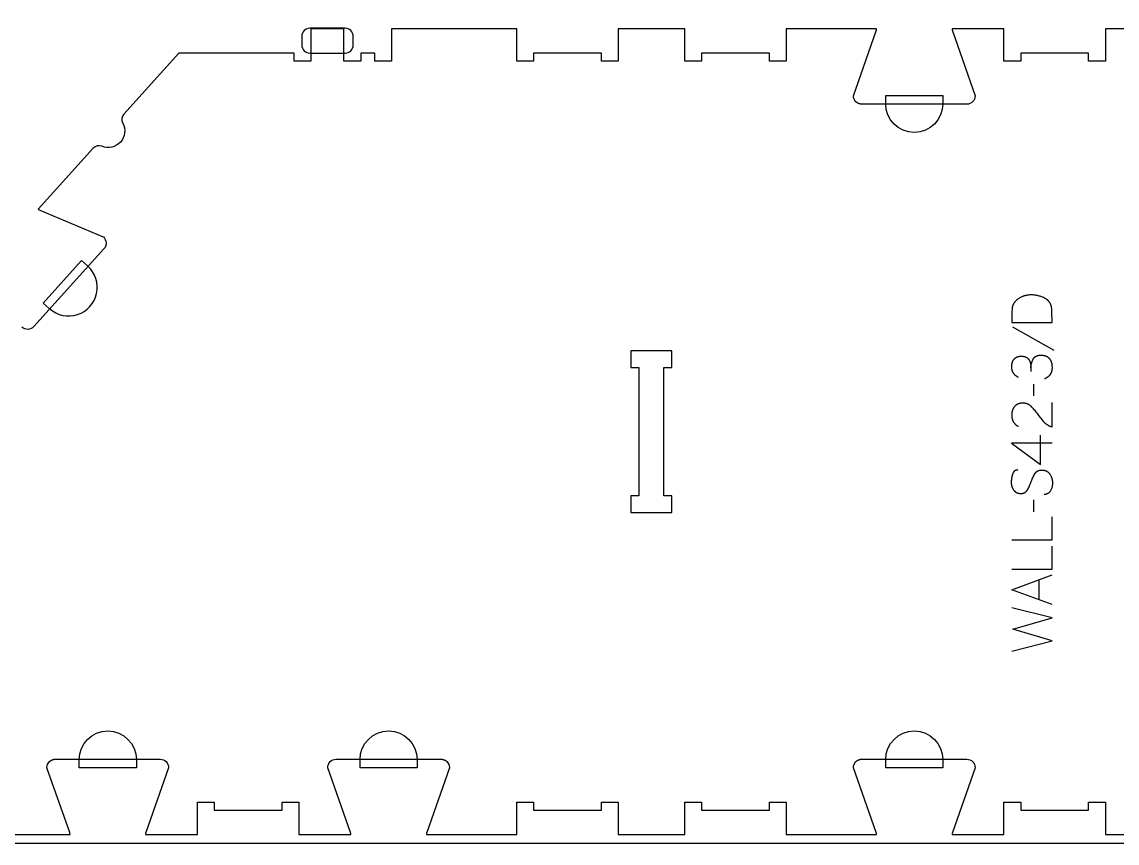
# Model space of a CAD drawing. Extents: x -13885 to -10701, y -19593 to -11999.
# Drawn here: x -13108 to -12293, y -13923 to -13312 of the extents above; entities that cross this region are included whole.
import ezdxf

# ---------------------------------------------------------------- set-up
doc = ezdxf.new("R2010")
doc.units = 0
for name, color, linetype in [('0_SHEET_SPRUCEPLY_2440X122', 1, 'CONTINUOUS'), ('1_ANYTOOL_1MMDEEP_LABELS_S', 2, 'CONTINUOUS'), ('3_ANYTOOL_CUTTHROUGH_INSID', 4, 'CONTINUOUS'), ('4_ANYTOOL_CUTTHROUGH_OUTSI', 5, 'CONTINUOUS'), ('5_ANYTOOL_HALF_MILL_9MM_IN', 3, 'CONTINUOUS')]:
    doc.layers.add(name, color=color, linetype=linetype)

msp = doc.modelspace()

# ---------------------------------------------------------------- linework, layer by layer
at = {"layer": '0_SHEET_SPRUCEPLY_2440X122'}
msp.add_lwpolyline([(-13513.11, -12703.28), (-13513.11, -13923.28), (-11073.11, -13923.28), (-11073.11, -12703.28)], close=True, dxfattribs=at)
at = {"layer": '1_ANYTOOL_1MMDEEP_LABELS_S'}
msp.add_lwpolyline([(-12371.52, -13535.7), (-12341.52, -13535.7), (-12341.6, -13527.17), (-12341.61, -13526.76), (-12341.63, -13526.36), (-12341.66, -13525.96), (-12341.7, -13525.58), (-12341.75, -13525.2), (-12341.8, -13524.82), (-12341.87, -13524.46), (-12341.95, -13524.1), (-12342.03, -13523.76), (-12342.13, -13523.42), (-12342.23, -13523.08), (-12342.35, -13522.76), (-12342.47, -13522.44), (-12342.54, -13522.29), (-12342.6, -13522.13), (-12342.67, -13521.98), (-12342.75, -13521.83), (-12342.82, -13521.68), (-12342.9, -13521.54), (-12342.98, -13521.39), (-12343.06, -13521.25), (-12343.14, -13521.11), (-12343.23, -13520.98), (-12343.32, -13520.84), (-12343.41, -13520.71), (-12343.5, -13520.57), (-12343.6, -13520.44), (-12343.7, -13520.32), (-12343.8, -13520.19), (-12343.9, -13520.07), (-12344.01, -13519.94), (-12344.12, -13519.82), (-12344.23, -13519.71), (-12344.34, -13519.59), (-12344.45, -13519.48), (-12344.57, -13519.36), (-12344.69, -13519.25), (-12344.81, -13519.14), (-12344.94, -13519.04), (-12345.06, -13518.93), (-12345.19, -13518.83), (-12345.33, -13518.73), (-12345.46, -13518.63), (-12345.6, -13518.54), (-12345.73, -13518.44), (-12346.02, -13518.26), (-12346.31, -13518.08), (-12346.62, -13517.92), (-12347.23, -13517.6), (-12347.86, -13517.3), (-12348.49, -13517.03), (-12349.13, -13516.77), (-12349.77, -13516.54), (-12350.41, -13516.32), (-12351.07, -13516.13), (-12351.73, -13515.96), (-12352.39, -13515.8), (-12353.06, -13515.67), (-12353.74, -13515.56), (-12354.42, -13515.47), (-12355.11, -13515.39), (-12355.8, -13515.34), (-12356.5, -13515.31), (-12357.2, -13515.3), (-12357.8, -13515.31), (-12358.39, -13515.34), (-12358.97, -13515.39), (-12359.55, -13515.46), (-12360.13, -13515.55), (-12360.41, -13515.6), (-12360.69, -13515.65), (-12360.97, -13515.71), (-12361.25, -13515.78), (-12361.53, -13515.85), (-12361.81, -13515.92), (-12362.08, -13516), (-12362.36, -13516.09), (-12362.63, -13516.18), (-12362.9, -13516.27), (-12363.17, -13516.37), (-12363.44, -13516.48), (-12363.7, -13516.59), (-12363.97, -13516.7), (-12364.49, -13516.94), (-12365.01, -13517.21), (-12365.52, -13517.49), (-12366.03, -13517.79), (-12366.34, -13517.98), (-12366.63, -13518.18), (-12366.92, -13518.38), (-12367.2, -13518.59), (-12367.47, -13518.79), (-12367.73, -13519.01), (-12367.98, -13519.22), (-12368.22, -13519.44), (-12368.45, -13519.66), (-12368.67, -13519.89), (-12368.89, -13520.11), (-12369.09, -13520.35), (-12369.29, -13520.58), (-12369.47, -13520.82), (-12369.65, -13521.06), (-12369.82, -13521.31), (-12369.98, -13521.56), (-12370.12, -13521.81), (-12370.26, -13522.06), (-12370.39, -13522.32), (-12370.52, -13522.59), (-12370.63, -13522.85), (-12370.73, -13523.12), (-12370.82, -13523.39), (-12370.91, -13523.67), (-12370.98, -13523.95), (-12371.05, -13524.23), (-12371.1, -13524.52), (-12371.15, -13524.81), (-12371.19, -13525.1), (-12371.22, -13525.4), (-12371.24, -13525.7), (-12371.34, -13528.13), (-12371.42, -13530.61), (-12371.48, -13533.13)], close=True, dxfattribs=at)
for points in [[(-12371.04, -13539.13), (-12340.27, -13556.32)], [(-12366.59, -13576.67), (-12366.89, -13576.52), (-12367.18, -13576.35), (-12367.47, -13576.18), (-12367.74, -13576), (-12368.01, -13575.82), (-12368.26, -13575.63), (-12368.51, -13575.43), (-12368.63, -13575.33), (-12368.74, -13575.23), (-12368.86, -13575.13), (-12368.97, -13575.02), (-12369.08, -13574.91), (-12369.19, -13574.81), (-12369.29, -13574.7), (-12369.39, -13574.59), (-12369.49, -13574.47), (-12369.59, -13574.36), (-12369.69, -13574.24), (-12369.78, -13574.12), (-12369.87, -13574), (-12369.96, -13573.88), (-12370.04, -13573.76), (-12370.12, -13573.64), (-12370.21, -13573.51), (-12370.28, -13573.38), (-12370.36, -13573.26), (-12370.43, -13573.13), (-12370.5, -13572.99), (-12370.57, -13572.86), (-12370.64, -13572.73), (-12370.7, -13572.59), (-12370.76, -13572.45), (-12370.82, -13572.31), (-12370.88, -13572.17), (-12370.93, -13572.03), (-12370.98, -13571.88), (-12371.03, -13571.74), (-12371.08, -13571.59), (-12371.13, -13571.44), (-12371.21, -13571.14), (-12371.28, -13570.83), (-12371.34, -13570.51), (-12371.4, -13570.19), (-12371.44, -13569.86), (-12371.47, -13569.53), (-12371.5, -13569.19), (-12371.51, -13568.84), (-12371.52, -13568.49), (-12371.51, -13568.28), (-12371.51, -13568.07), (-12371.5, -13567.86), (-12371.49, -13567.66), (-12371.47, -13567.46), (-12371.45, -13567.26), (-12371.43, -13567.07), (-12371.4, -13566.87), (-12371.37, -13566.68), (-12371.33, -13566.5), (-12371.29, -13566.31), (-12371.25, -13566.13), (-12371.2, -13565.95), (-12371.15, -13565.77), (-12371.1, -13565.59), (-12371.04, -13565.42), (-12370.98, -13565.25), (-12370.92, -13565.08), (-12370.85, -13564.91), (-12370.78, -13564.75), (-12370.7, -13564.59), (-12370.62, -13564.43), (-12370.54, -13564.27), (-12370.45, -13564.12), (-12370.36, -13563.97), (-12370.27, -13563.82), (-12370.17, -13563.67), (-12370.07, -13563.53), (-12369.97, -13563.39), (-12369.86, -13563.25), (-12369.75, -13563.11), (-12369.63, -13562.98), (-12369.51, -13562.85), (-12369.39, -13562.72), (-12369.26, -13562.6), (-12369.13, -13562.48), (-12369, -13562.37), (-12368.87, -13562.26), (-12368.73, -13562.16), (-12368.59, -13562.06), (-12368.44, -13561.96), (-12368.3, -13561.87), (-12368.15, -13561.78), (-12367.99, -13561.69), (-12367.84, -13561.61), (-12367.68, -13561.54), (-12367.51, -13561.47), (-12367.35, -13561.4), (-12367.18, -13561.34), (-12367.01, -13561.28), (-12366.83, -13561.22), (-12366.65, -13561.17), (-12366.47, -13561.13), (-12366.29, -13561.09), (-12366.1, -13561.05), (-12365.91, -13561.02), (-12365.72, -13560.99), (-12365.52, -13560.96), (-12365.32, -13560.94), (-12365.12, -13560.93), (-12364.91, -13560.91), (-12364.7, -13560.91), (-12364.49, -13560.9), (-12363.93, -13560.91), (-12363.6, -13560.92), (-12363.27, -13560.94), (-12362.96, -13560.97), (-12362.66, -13561.02), (-12362.51, -13561.04), (-12362.37, -13561.07), (-12362.23, -13561.09), (-12362.09, -13561.12), (-12361.95, -13561.16), (-12361.82, -13561.19), (-12361.69, -13561.23), (-12361.56, -13561.27), (-12361.43, -13561.31), (-12361.31, -13561.35), (-12361.19, -13561.4), (-12361.07, -13561.45), (-12360.95, -13561.5), (-12360.84, -13561.55), (-12360.73, -13561.61), (-12360.62, -13561.67), (-12360.52, -13561.73), (-12360.41, -13561.79), (-12360.31, -13561.85), (-12360.22, -13561.92), (-12360.12, -13561.99), (-12360.03, -13562.06), (-12359.85, -13562.21), (-12359.68, -13562.36), (-12359.51, -13562.51), (-12359.35, -13562.67), (-12359.28, -13562.75), (-12359.2, -13562.84), (-12359.13, -13562.92), (-12359.06, -13563.01), (-12358.99, -13563.09), (-12358.92, -13563.18), (-12358.85, -13563.27), (-12358.79, -13563.36), (-12358.72, -13563.45), (-12358.66, -13563.54), (-12358.6, -13563.63), (-12358.54, -13563.72), (-12358.49, -13563.82), (-12358.43, -13563.91), (-12358.38, -13564.01), (-12358.33, -13564.11), (-12358.28, -13564.21), (-12358.23, -13564.31), (-12358.18, -13564.41), (-12358.14, -13564.51), (-12358.09, -13564.61), (-12358.05, -13564.72), (-12357.97, -13564.93), (-12357.9, -13565.15), (-12357.83, -13565.36), (-12357.77, -13565.58), (-12357.71, -13565.81), (-12357.65, -13566.03), (-12357.6, -13566.26), (-12357.55, -13566.48), (-12357.51, -13566.71), (-12357.47, -13566.95), (-12357.44, -13567.18), (-12357.41, -13567.42), (-12357.39, -13567.66), (-12357.37, -13567.9), (-12357.35, -13568.14), (-12357.34, -13568.39), (-12357.33, -13568.64), (-12357.29, -13572.35)], [(-12357.29, -13569.56), (-12357.26, -13569.12), (-12357.22, -13568.69), (-12357.17, -13568.26), (-12357.11, -13567.84), (-12357.04, -13567.42), (-12356.96, -13567), (-12356.87, -13566.59), (-12356.77, -13566.18), (-12356.65, -13565.78), (-12356.53, -13565.38), (-12356.39, -13564.99), (-12356.25, -13564.6), (-12356.09, -13564.22), (-12355.92, -13563.84), (-12355.74, -13563.46), (-12355.55, -13563.09), (-12355.45, -13562.91), (-12355.35, -13562.73), (-12355.29, -13562.64), (-12355.24, -13562.56), (-12355.18, -13562.48), (-12355.12, -13562.39), (-12355.06, -13562.31), (-12355, -13562.24), (-12354.94, -13562.16), (-12354.88, -13562.08), (-12354.81, -13562.01), (-12354.75, -13561.94), (-12354.68, -13561.86), (-12354.62, -13561.79), (-12354.55, -13561.73), (-12354.48, -13561.66), (-12354.41, -13561.59), (-12354.33, -13561.53), (-12354.26, -13561.47), (-12354.18, -13561.4), (-12354.11, -13561.34), (-12354.03, -13561.29), (-12353.95, -13561.23), (-12353.87, -13561.17), (-12353.79, -13561.12), (-12353.71, -13561.07), (-12353.63, -13561.02), (-12353.54, -13560.97), (-12353.46, -13560.92), (-12353.37, -13560.87), (-12353.28, -13560.82), (-12353.19, -13560.78), (-12353.1, -13560.74), (-12353.01, -13560.7), (-12352.92, -13560.66), (-12352.82, -13560.62), (-12352.63, -13560.55), (-12352.44, -13560.48), (-12352.24, -13560.42), (-12352.03, -13560.36), (-12351.82, -13560.32), (-12351.6, -13560.27), (-12351.38, -13560.23), (-12351.16, -13560.2), (-12350.93, -13560.18), (-12350.69, -13560.16), (-12350.45, -13560.14), (-12350.21, -13560.13), (-12349.96, -13560.13), (-12349.68, -13560.13), (-12349.41, -13560.14), (-12349.14, -13560.15), (-12348.87, -13560.17), (-12348.61, -13560.19), (-12348.36, -13560.22), (-12348.11, -13560.25), (-12347.87, -13560.29), (-12347.63, -13560.33), (-12347.39, -13560.37), (-12347.16, -13560.42), (-12346.94, -13560.48), (-12346.72, -13560.54), (-12346.5, -13560.61), (-12346.3, -13560.68), (-12346.09, -13560.75), (-12345.89, -13560.83), (-12345.7, -13560.92), (-12345.51, -13561.01), (-12345.32, -13561.1), (-12345.14, -13561.2), (-12344.97, -13561.31), (-12344.8, -13561.42), (-12344.63, -13561.53), (-12344.47, -13561.65), (-12344.32, -13561.77), (-12344.16, -13561.9), (-12344.09, -13561.97), (-12344.02, -13562.03), (-12343.95, -13562.1), (-12343.88, -13562.17), (-12343.81, -13562.24), (-12343.74, -13562.32), (-12343.68, -13562.39), (-12343.61, -13562.46), (-12343.49, -13562.62), (-12343.37, -13562.77), (-12343.25, -13562.93), (-12343.13, -13563.1), (-12343.03, -13563.27), (-12342.92, -13563.44), (-12342.82, -13563.61), (-12342.72, -13563.79), (-12342.62, -13563.97), (-12342.53, -13564.16), (-12342.45, -13564.35), (-12342.36, -13564.54), (-12342.29, -13564.73), (-12342.21, -13564.93), (-12342.14, -13565.14), (-12342.07, -13565.34), (-12342.01, -13565.55), (-12341.95, -13565.77), (-12341.89, -13565.98), (-12341.84, -13566.2), (-12341.79, -13566.43), (-12341.75, -13566.65), (-12341.71, -13566.89), (-12341.67, -13567.12), (-12341.64, -13567.36), (-12341.58, -13567.84), (-12341.55, -13568.34), (-12341.52, -13568.86), (-12341.52, -13569.39), (-12341.52, -13569.77), (-12341.54, -13570.14), (-12341.57, -13570.51), (-12341.6, -13570.87), (-12341.65, -13571.22), (-12341.68, -13571.39), (-12341.72, -13571.56), (-12341.75, -13571.73), (-12341.79, -13571.9), (-12341.83, -13572.06), (-12341.87, -13572.23), (-12341.92, -13572.39), (-12341.97, -13572.55), (-12342.02, -13572.7), (-12342.07, -13572.86), (-12342.13, -13573.01), (-12342.19, -13573.16), (-12342.25, -13573.31), (-12342.32, -13573.46), (-12342.39, -13573.61), (-12342.46, -13573.75), (-12342.53, -13573.89), (-12342.61, -13574.03), (-12342.69, -13574.17), (-12342.77, -13574.31), (-12342.85, -13574.44), (-12342.94, -13574.57), (-12343.03, -13574.7), (-12343.12, -13574.83), (-12343.22, -13574.96), (-12343.32, -13575.08), (-12343.42, -13575.21), (-12343.53, -13575.33), (-12343.63, -13575.45), (-12343.74, -13575.56), (-12343.85, -13575.68), (-12343.97, -13575.79), (-12344.09, -13575.9), (-12344.21, -13576.01), (-12344.33, -13576.12), (-12344.46, -13576.22), (-12344.59, -13576.33), (-12344.72, -13576.43), (-12344.86, -13576.53), (-12344.99, -13576.62), (-12345.14, -13576.72), (-12345.28, -13576.81), (-12345.42, -13576.91), (-12345.57, -13577), (-12345.88, -13577.17), (-12346.2, -13577.34), (-12346.53, -13577.49), (-12346.86, -13577.64), (-12347.22, -13577.79)], [(-12355.4, -13581.65), (-12355.32, -13590.43)], [(-12341.56, -13595.36), (-12341.6, -13613.66), (-12342.06, -13613.51), (-12342.28, -13613.43), (-12342.5, -13613.35), (-12342.72, -13613.27), (-12342.94, -13613.18), (-12343.16, -13613.08), (-12343.37, -13612.99), (-12343.58, -13612.89), (-12343.79, -13612.79), (-12343.99, -13612.68), (-12344.19, -13612.57), (-12344.39, -13612.45), (-12344.59, -13612.34), (-12344.79, -13612.21), (-12344.98, -13612.09), (-12345.17, -13611.96), (-12345.36, -13611.83), (-12345.55, -13611.69), (-12345.73, -13611.56), (-12345.91, -13611.41), (-12346.09, -13611.27), (-12346.27, -13611.12), (-12346.44, -13610.96), (-12346.61, -13610.81), (-12346.78, -13610.65), (-12346.95, -13610.48), (-12347.12, -13610.31), (-12347.28, -13610.14), (-12347.44, -13609.97), (-12347.75, -13609.61), (-12348.97, -13608.13), (-12350.16, -13606.64), (-12351.32, -13605.13), (-12352.44, -13603.61), (-12353.01, -13602.85), (-12353.57, -13602.12), (-12354.15, -13601.41), (-12354.74, -13600.72), (-12355.33, -13600.06), (-12355.93, -13599.41), (-12356.54, -13598.79), (-12357.16, -13598.19), (-12357.31, -13598.04), (-12357.47, -13597.9), (-12357.63, -13597.77), (-12357.8, -13597.64), (-12357.96, -13597.51), (-12358.13, -13597.39), (-12358.3, -13597.27), (-12358.47, -13597.16), (-12358.65, -13597.05), (-12358.83, -13596.95), (-12359, -13596.85), (-12359.19, -13596.75), (-12359.37, -13596.66), (-12359.55, -13596.58), (-12359.74, -13596.5), (-12359.93, -13596.42), (-12360.13, -13596.35), (-12360.32, -13596.28), (-12360.52, -13596.22), (-12360.72, -13596.16), (-12360.92, -13596.11), (-12361.12, -13596.06), (-12361.33, -13596.02), (-12361.54, -13595.98), (-12361.75, -13595.94), (-12361.96, -13595.91), (-12362.18, -13595.89), (-12362.39, -13595.87), (-12362.61, -13595.85), (-12362.84, -13595.84), (-12363.06, -13595.83), (-12363.29, -13595.83), (-12363.54, -13595.83), (-12363.78, -13595.84), (-12364.03, -13595.85), (-12364.26, -13595.87), (-12364.5, -13595.89), (-12364.73, -13595.92), (-12364.96, -13595.95), (-12365.18, -13595.99), (-12365.4, -13596.03), (-12365.62, -13596.08), (-12365.83, -13596.13), (-12366.04, -13596.19), (-12366.24, -13596.25), (-12366.44, -13596.31), (-12366.64, -13596.39), (-12366.83, -13596.46), (-12367.02, -13596.54), (-12367.21, -13596.63), (-12367.39, -13596.72), (-12367.57, -13596.82), (-12367.74, -13596.92), (-12367.91, -13597.03), (-12368.08, -13597.14), (-12368.25, -13597.25), (-12368.4, -13597.37), (-12368.56, -13597.5), (-12368.71, -13597.63), (-12368.86, -13597.77), (-12369, -13597.91), (-12369.15, -13598.05), (-12369.28, -13598.2), (-12369.42, -13598.36), (-12369.54, -13598.52), (-12369.67, -13598.68), (-12369.79, -13598.85), (-12369.91, -13599.01), (-12370.02, -13599.18), (-12370.13, -13599.35), (-12370.23, -13599.53), (-12370.33, -13599.71), (-12370.43, -13599.89), (-12370.52, -13600.07), (-12370.61, -13600.25), (-12370.7, -13600.44), (-12370.78, -13600.63), (-12370.85, -13600.83), (-12370.92, -13601.02), (-12370.99, -13601.22), (-12371.05, -13601.42), (-12371.11, -13601.62), (-12371.17, -13601.83), (-12371.22, -13602.04), (-12371.27, -13602.25), (-12371.31, -13602.46), (-12371.35, -13602.68), (-12371.38, -13602.9), (-12371.42, -13603.12), (-12371.44, -13603.35), (-12371.46, -13603.57), (-12371.48, -13603.8), (-12371.5, -13604.03), (-12371.51, -13604.27), (-12371.52, -13604.75), (-12371.51, -13605.11), (-12371.5, -13605.47), (-12371.47, -13605.82), (-12371.44, -13606.17), (-12371.39, -13606.51), (-12371.34, -13606.85), (-12371.27, -13607.17), (-12371.2, -13607.49), (-12371.11, -13607.81), (-12371.07, -13607.96), (-12371.02, -13608.12), (-12370.97, -13608.27), (-12370.91, -13608.42), (-12370.86, -13608.56), (-12370.8, -13608.71), (-12370.74, -13608.86), (-12370.67, -13609), (-12370.61, -13609.14), (-12370.54, -13609.28), (-12370.47, -13609.42), (-12370.4, -13609.56), (-12370.32, -13609.69), (-12370.24, -13609.82), (-12370.16, -13609.96), (-12370.08, -13610.09), (-12369.99, -13610.21), (-12369.9, -13610.34), (-12369.81, -13610.47), (-12369.72, -13610.59), (-12369.62, -13610.71), (-12369.52, -13610.83), (-12369.42, -13610.95), (-12369.32, -13611.07), (-12369.21, -13611.18), (-12369.11, -13611.3), (-12368.99, -13611.41), (-12368.88, -13611.52), (-12368.77, -13611.63), (-12368.65, -13611.74), (-12368.53, -13611.84), (-12368.4, -13611.95), (-12368.15, -13612.15), (-12367.88, -13612.35), (-12367.61, -13612.54), (-12367.33, -13612.72), (-12367.03, -13612.9), (-12366.73, -13613.07), (-12366.42, -13613.23)], [(-12350.17, -13641.56), (-12350.17, -13619.79)], [(-12341.52, -13625.57), (-12371.56, -13625.53), (-12350.17, -13641.56)], [(-12366.93, -13645.59), (-12367.12, -13645.59), (-12367.21, -13645.6), (-12367.3, -13645.6), (-12367.39, -13645.61), (-12367.48, -13645.62), (-12367.57, -13645.63), (-12367.66, -13645.64), (-12367.74, -13645.65), (-12367.83, -13645.67), (-12367.91, -13645.68), (-12368, -13645.7), (-12368.08, -13645.72), (-12368.16, -13645.74), (-12368.24, -13645.77), (-12368.32, -13645.79), (-12368.4, -13645.82), (-12368.48, -13645.85), (-12368.55, -13645.88), (-12368.63, -13645.91), (-12368.7, -13645.94), (-12368.77, -13645.98), (-12368.85, -13646.01), (-12368.92, -13646.05), (-12368.99, -13646.09), (-12369.06, -13646.13), (-12369.12, -13646.17), (-12369.19, -13646.22), (-12369.26, -13646.26), (-12369.32, -13646.31), (-12369.38, -13646.36), (-12369.45, -13646.41), (-12369.51, -13646.46), (-12369.57, -13646.51), (-12369.63, -13646.57), (-12369.69, -13646.63), (-12369.75, -13646.68), (-12369.8, -13646.74), (-12369.86, -13646.81), (-12369.91, -13646.87), (-12369.97, -13646.93), (-12370.02, -13647), (-12370.07, -13647.07), (-12370.12, -13647.14), (-12370.17, -13647.21), (-12370.22, -13647.28), (-12370.27, -13647.36), (-12370.31, -13647.43), (-12370.36, -13647.51), (-12370.4, -13647.59), (-12370.45, -13647.67), (-12370.49, -13647.75), (-12370.57, -13647.92), (-12370.65, -13648.1), (-12370.72, -13648.28), (-12370.79, -13648.47), (-12370.85, -13648.66), (-12370.92, -13648.87), (-12371.14, -13649.68), (-12371.33, -13650.48), (-12371.49, -13651.26), (-12371.62, -13652.03), (-12371.68, -13652.41), (-12371.73, -13652.79), (-12371.77, -13653.16), (-12371.8, -13653.53), (-12371.83, -13653.9), (-12371.84, -13654.26), (-12371.85, -13654.62), (-12371.86, -13654.97), (-12371.86, -13655.17), (-12371.85, -13655.36), (-12371.84, -13655.55), (-12371.83, -13655.75), (-12371.81, -13655.94), (-12371.79, -13656.12), (-12371.77, -13656.31), (-12371.74, -13656.5), (-12371.71, -13656.68), (-12371.68, -13656.87), (-12371.64, -13657.05), (-12371.6, -13657.23), (-12371.56, -13657.41), (-12371.51, -13657.59), (-12371.46, -13657.77), (-12371.4, -13657.94), (-12371.34, -13658.12), (-12371.28, -13658.29), (-12371.22, -13658.46), (-12371.15, -13658.63), (-12371.07, -13658.8), (-12371, -13658.97), (-12370.92, -13659.14), (-12370.83, -13659.31), (-12370.75, -13659.47), (-12370.66, -13659.63), (-12370.56, -13659.8), (-12370.46, -13659.96), (-12370.36, -13660.12), (-12370.26, -13660.27), (-12370.15, -13660.43), (-12370.04, -13660.59), (-12369.92, -13660.74), (-12369.8, -13660.89), (-12369.68, -13661.03), (-12369.56, -13661.17), (-12369.43, -13661.3), (-12369.3, -13661.43), (-12369.17, -13661.56), (-12369.03, -13661.68), (-12368.89, -13661.79), (-12368.75, -13661.9), (-12368.6, -13662), (-12368.45, -13662.1), (-12368.3, -13662.2), (-12368.14, -13662.29), (-12367.99, -13662.37), (-12367.82, -13662.45), (-12367.66, -13662.53), (-12367.49, -13662.6), (-12367.32, -13662.66), (-12367.15, -13662.72), (-12366.97, -13662.78), (-12366.79, -13662.83), (-12366.61, -13662.88), (-12366.43, -13662.92), (-12366.24, -13662.95), (-12366.04, -13662.99), (-12365.85, -13663.01), (-12365.65, -13663.03), (-12365.45, -13663.05), (-12365.25, -13663.06), (-12365.04, -13663.07), (-12364.83, -13663.07), (-12364.61, -13663.07), (-12364.4, -13663.06), (-12364.2, -13663.05), (-12363.99, -13663.03), (-12363.79, -13663), (-12363.59, -13662.97), (-12363.4, -13662.94), (-12363.21, -13662.9), (-12363.03, -13662.85), (-12362.84, -13662.8), (-12362.67, -13662.74), (-12362.49, -13662.68), (-12362.41, -13662.64), (-12362.32, -13662.61), (-12362.24, -13662.57), (-12362.15, -13662.53), (-12362.07, -13662.49), (-12361.99, -13662.45), (-12361.91, -13662.41), (-12361.83, -13662.37), (-12361.75, -13662.32), (-12361.67, -13662.28), (-12361.6, -13662.23), (-12361.52, -13662.18), (-12361.45, -13662.13), (-12361.37, -13662.08), (-12361.3, -13662.02), (-12361.23, -13661.97), (-12361.16, -13661.91), (-12361.09, -13661.86), (-12361.02, -13661.8), (-12360.95, -13661.74), (-12360.88, -13661.68), (-12360.81, -13661.61), (-12360.75, -13661.55), (-12360.68, -13661.48), (-12360.56, -13661.35), (-12360.43, -13661.21), (-12360.31, -13661.06), (-12360.2, -13660.91), (-12360.09, -13660.75), (-12359.98, -13660.59), (-12359.87, -13660.42), (-12359.77, -13660.25), (-12359.38, -13659.53), (-12359, -13658.8), (-12358.63, -13658.05), (-12358.28, -13657.29), (-12357.93, -13656.51), (-12357.6, -13655.71), (-12357.28, -13654.9), (-12356.97, -13654.07), (-12356.65, -13653.25), (-12356.32, -13652.44), (-12355.98, -13651.66), (-12355.62, -13650.89), (-12355.25, -13650.15), (-12354.86, -13649.42), (-12354.45, -13648.72), (-12354.03, -13648.03), (-12353.92, -13647.87), (-12353.81, -13647.71), (-12353.69, -13647.55), (-12353.63, -13647.48), (-12353.57, -13647.4), (-12353.51, -13647.33), (-12353.45, -13647.26), (-12353.38, -13647.19), (-12353.32, -13647.12), (-12353.25, -13647.06), (-12353.18, -13646.99), (-12353.12, -13646.93), (-12353.05, -13646.87), (-12352.98, -13646.81), (-12352.91, -13646.75), (-12352.83, -13646.69), (-12352.76, -13646.64), (-12352.69, -13646.58), (-12352.61, -13646.53), (-12352.54, -13646.48), (-12352.46, -13646.43), (-12352.38, -13646.38), (-12352.3, -13646.33), (-12352.22, -13646.29), (-12352.14, -13646.24), (-12352.06, -13646.2), (-12351.98, -13646.16), (-12351.9, -13646.12), (-12351.81, -13646.08), (-12351.73, -13646.04), (-12351.64, -13646.01), (-12351.55, -13645.97), (-12351.46, -13645.94), (-12351.37, -13645.91), (-12351.28, -13645.88), (-12351.19, -13645.85), (-12351.1, -13645.83), (-12350.91, -13645.78), (-12350.72, -13645.74), (-12350.53, -13645.7), (-12350.33, -13645.67), (-12350.12, -13645.64), (-12349.91, -13645.62), (-12349.7, -13645.61), (-12349.49, -13645.6), (-12349.27, -13645.6), (-12349.05, -13645.61), (-12348.82, -13645.62), (-12348.59, -13645.63), (-12348.36, -13645.65), (-12348.13, -13645.68), (-12347.9, -13645.71), (-12347.68, -13645.75), (-12347.47, -13645.79), (-12347.26, -13645.83), (-12347.05, -13645.89), (-12346.84, -13645.94), (-12346.64, -13646), (-12346.44, -13646.07), (-12346.25, -13646.14), (-12346.06, -13646.22), (-12345.87, -13646.3), (-12345.69, -13646.39), (-12345.51, -13646.48), (-12345.34, -13646.57), (-12345.16, -13646.68), (-12345, -13646.78), (-12344.83, -13646.89), (-12344.67, -13647.01), (-12344.51, -13647.13), (-12344.36, -13647.26), (-12344.21, -13647.39), (-12344.07, -13647.53), (-12343.93, -13647.67), (-12343.79, -13647.82), (-12343.65, -13647.97), (-12343.52, -13648.12), (-12343.4, -13648.29), (-12343.27, -13648.45), (-12343.15, -13648.63), (-12343.04, -13648.8), (-12342.82, -13649.16), (-12342.61, -13649.53), (-12342.42, -13649.89), (-12342.24, -13650.27), (-12342.07, -13650.64), (-12341.92, -13651.02), (-12341.85, -13651.21), (-12341.78, -13651.4), (-12341.72, -13651.59), (-12341.66, -13651.79), (-12341.6, -13651.98), (-12341.55, -13652.18), (-12341.5, -13652.37), (-12341.46, -13652.57), (-12341.41, -13652.76), (-12341.37, -13652.96), (-12341.34, -13653.16), (-12341.31, -13653.36), (-12341.28, -13653.56), (-12341.25, -13653.77), (-12341.21, -13654.17), (-12341.19, -13654.58), (-12341.17, -13655), (-12341.17, -13655.41), (-12341.19, -13655.82), (-12341.21, -13656.22), (-12341.25, -13656.62), (-12341.31, -13657.01), (-12341.37, -13657.4), (-12341.45, -13657.79), (-12341.54, -13658.17), (-12341.64, -13658.55), (-12341.76, -13658.92), (-12341.88, -13659.29), (-12342.02, -13659.65), (-12342.18, -13660.01), (-12342.34, -13660.36), (-12342.52, -13660.71), (-12342.72, -13661.06), (-12342.82, -13661.23), (-12342.92, -13661.39), (-12343.03, -13661.55), (-12343.14, -13661.7), (-12343.25, -13661.85), (-12343.36, -13661.99), (-12343.48, -13662.13), (-12343.6, -13662.26), (-12343.73, -13662.39), (-12343.85, -13662.51), (-12343.98, -13662.62), (-12344.12, -13662.73), (-12344.18, -13662.78), (-12344.25, -13662.84), (-12344.32, -13662.89), (-12344.39, -13662.93), (-12344.46, -13662.98), (-12344.53, -13663.03), (-12344.6, -13663.07), (-12344.68, -13663.12), (-12344.75, -13663.16), (-12344.82, -13663.2), (-12344.9, -13663.24), (-12344.97, -13663.28), (-12345.05, -13663.31), (-12345.13, -13663.35), (-12345.21, -13663.38), (-12345.28, -13663.42), (-12345.36, -13663.45), (-12345.44, -13663.48), (-12345.52, -13663.51), (-12345.6, -13663.53), (-12345.77, -13663.59), (-12345.94, -13663.63), (-12346.11, -13663.67), (-12346.28, -13663.71), (-12346.46, -13663.74), (-12346.64, -13663.76), (-12346.82, -13663.78), (-12347.01, -13663.79), (-12347.2, -13663.8), (-12347.39, -13663.8)], [(-12355.4, -13667.83), (-12355.32, -13676.62)], [(-12371.52, -13697.57), (-12341.52, -13697.57), (-12341.52, -13680.47)], [(-12371.52, -13719.39), (-12341.52, -13719.39), (-12341.52, -13702.29)], [(-12341.52, -13745.62), (-12371.52, -13734.73), (-12341.52, -13723.67)], [(-12351.07, -13742.15), (-12351.07, -13727.23)], [(-12371.52, -13780.33), (-12341.52, -13772.62), (-12370.62, -13764.17), (-12341.52, -13755.69), (-12371.52, -13748.19)]]:
    msp.add_lwpolyline(points, dxfattribs=at)
at = {"layer": '3_ANYTOOL_CUTTHROUGH_INSID', "color": 4}
msp.add_lwpolyline([(-12654.56, -13677.33), (-12624.31, -13677.33), (-12624.31, -13664.83), (-12630.31, -13664.83), (-12630.31, -13569.33), (-12624.31, -13569.33), (-12624.31, -13556.83), (-12654.81, -13556.83), (-12654.81, -13569.33), (-12648.81, -13569.33), (-12648.81, -13664.83), (-12654.81, -13664.83), (-12654.81, -13677.33)], close=True, dxfattribs=at)
at = {"layer": '4_ANYTOOL_CUTTHROUGH_OUTSI', "color": 5}
for points in [[(-12263.21, -13317.33), (-12301.81, -13317.33), (-12301.81, -13341.33), (-12314.31, -13341.33), (-12314.31, -13335.33), (-12364.81, -13335.33), (-12364.81, -13341.33), (-12377.31, -13341.33), (-12377.31, -13317.33), (-12415.9, -13317.33), (-12415.9, -13317.33, 0.061485), (-12415.67, -13318.72), (-12398.77, -13367), (-12398.76, -13367.04), (-12398.76, -13367.08), (-12398.76, -13367.08, -0.414214), (-12405.01, -13373.33), (-12483.01, -13373.33), (-12483.16, -13373.33), (-12483.31, -13373.33), (-12483.46, -13373.32), (-12483.61, -13373.31), (-12483.76, -13373.29), (-12483.92, -13373.27), (-12484.07, -13373.24), (-12484.22, -13373.22), (-12484.37, -13373.19), (-12484.52, -13373.15), (-12484.67, -13373.11), (-12484.82, -13373.07), (-12484.96, -13373.02), (-12485.11, -13372.97), (-12485.26, -13372.92), (-12485.4, -13372.86), (-12485.54, -13372.8), (-12485.69, -13372.73), (-12485.83, -13372.66), (-12485.96, -13372.59), (-12486.1, -13372.52), (-12486.23, -13372.44), (-12486.36, -13372.36), (-12486.49, -13372.27), (-12486.62, -13372.19), (-12486.74, -13372.1), (-12486.86, -13372), (-12486.98, -13371.91), (-12487.1, -13371.81), (-12487.21, -13371.71), (-12487.32, -13371.61), (-12487.43, -13371.5, -0.198912), (-12489.26, -13367.08), (-12489.26, -13367.04), (-12489.25, -13367), (-12472.35, -13318.72), (-12472.35, -13318.72, 0.061485), (-12472.12, -13317.33), (-12489.56, -13317.33), (-12539.31, -13317.33), (-12539.31, -13341.33), (-12551.81, -13341.33), (-12551.81, -13335.33), (-12602.31, -13335.33), (-12602.31, -13341.33), (-12614.81, -13341.33), (-12614.81, -13317.33), (-12664.31, -13317.33), (-12664.31, -13341.33), (-12676.81, -13341.33), (-12676.81, -13335.33), (-12727.31, -13335.33), (-12727.31, -13341.33), (-12739.81, -13341.33), (-12739.81, -13317.33), (-12789.56, -13317.33), (-12832.84, -13317.33), (-12832.84, -13341.33), (-12845.34, -13341.33), (-12845.34, -13335.33), (-12855.84, -13335.33), (-12855.84, -13341.33), (-12868.34, -13341.33), (-12868.34, -13317.33), (-12892.84, -13317.33), (-12892.84, -13341.33), (-12905.34, -13341.33), (-12905.34, -13335.33), (-12991.13, -13335.33), (-13032.13, -13380.87), (-13032.13, -13380.87, 0.317837), (-13032.91, -13387.47, -0.707107), (-13048.36, -13404.63, 0.317837), (-13054.84, -13406.1), (-13095.75, -13451.53, 0.061485), (-13094.56, -13452.28), (-13047.33, -13472.05), (-13047.3, -13472.08), (-13047.3, -13472.08, -0.198912), (-13045.24, -13476.39), (-13045.24, -13476.54), (-13045.23, -13476.69), (-13045.24, -13476.84), (-13045.24, -13477), (-13045.25, -13477.15), (-13045.26, -13477.3), (-13045.28, -13477.45), (-13045.3, -13477.6), (-13045.32, -13477.76), (-13045.35, -13477.91), (-13045.38, -13478.06), (-13045.41, -13478.21), (-13045.45, -13478.36), (-13045.5, -13478.51), (-13045.54, -13478.66), (-13045.59, -13478.81), (-13045.65, -13478.95), (-13045.7, -13479.1), (-13045.76, -13479.24), (-13045.83, -13479.38), (-13045.9, -13479.52), (-13045.97, -13479.66), (-13046.04, -13479.79), (-13046.12, -13479.93), (-13046.2, -13480.06), (-13046.28, -13480.19), (-13046.37, -13480.31), (-13046.46, -13480.43), (-13046.55, -13480.56), (-13046.64, -13480.67), (-13046.74, -13480.79), (-13046.84, -13480.9), (-13099.03, -13538.87, -0.414214), (-13107.86, -13539.33), (-13107.89, -13539.3), (-13107.91, -13539.26)], [(-13139.31, -13916.83), (-13072.12, -13916.83), (-13072.12, -13916.83, 0.061485), (-13072.35, -13915.45), (-13089.25, -13867.17), (-13089.26, -13867.13), (-13089.26, -13867.08), (-13089.26, -13867.08, -0.198912), (-13087.43, -13862.67), (-13087.32, -13862.56), (-13087.21, -13862.46), (-13087.1, -13862.36), (-13086.98, -13862.26), (-13086.86, -13862.16), (-13086.74, -13862.07), (-13086.62, -13861.98), (-13086.49, -13861.89), (-13086.36, -13861.81), (-13086.23, -13861.73), (-13086.1, -13861.65), (-13085.96, -13861.58), (-13085.83, -13861.5), (-13085.69, -13861.44), (-13085.54, -13861.37), (-13085.4, -13861.31), (-13085.26, -13861.25), (-13085.11, -13861.2), (-13084.96, -13861.15), (-13084.82, -13861.1), (-13084.67, -13861.06), (-13084.52, -13861.02), (-13084.37, -13860.98), (-13084.22, -13860.95), (-13084.07, -13860.92), (-13083.92, -13860.9), (-13083.76, -13860.88), (-13083.61, -13860.86), (-13083.46, -13860.85), (-13083.31, -13860.84), (-13083.16, -13860.84), (-13083.01, -13860.83), (-13005.01, -13860.83, -0.414214), (-12998.76, -13867.08), (-12998.76, -13867.13), (-12998.77, -13867.17), (-13015.67, -13915.45), (-13015.67, -13915.45, 0.061485), (-13015.9, -13916.83), (-12977.31, -13916.83), (-12977.31, -13892.83), (-12964.81, -13892.83), (-12964.81, -13898.83), (-12914.31, -13898.83), (-12914.31, -13892.83), (-12901.81, -13892.83), (-12901.81, -13916.83), (-12863.21, -13916.83), (-12863.21, -13916.83, 0.061485), (-12863.44, -13915.45), (-12880.34, -13867.17), (-12880.35, -13867.13), (-12880.35, -13867.08), (-12880.35, -13867.08, -0.414214), (-12874.1, -13860.83), (-12796.1, -13860.83), (-12795.95, -13860.84), (-12795.8, -13860.84), (-12795.65, -13860.85), (-12795.5, -13860.86), (-12795.35, -13860.88), (-12795.2, -13860.9), (-12795.05, -13860.92), (-12794.9, -13860.95), (-12794.75, -13860.98), (-12794.6, -13861.02), (-12794.45, -13861.06), (-12794.3, -13861.1), (-12794.15, -13861.15), (-12794, -13861.2), (-12793.86, -13861.25), (-12793.71, -13861.31), (-12793.57, -13861.37), (-12793.43, -13861.44), (-12793.29, -13861.5), (-12793.15, -13861.58), (-12793.02, -13861.65), (-12792.88, -13861.73), (-12792.75, -13861.81), (-12792.62, -13861.89), (-12792.5, -13861.98), (-12792.37, -13862.07), (-12792.25, -13862.16), (-12792.13, -13862.26), (-12792.02, -13862.36), (-12791.9, -13862.46), (-12791.79, -13862.56), (-12791.68, -13862.67, -0.198912), (-12789.85, -13867.08), (-12789.85, -13867.13), (-12789.87, -13867.17), (-12806.77, -13915.45), (-12806.77, -13915.45, 0.061485), (-12807, -13916.83), (-12789.56, -13916.83), (-12739.81, -13916.83), (-12739.81, -13892.83), (-12727.31, -13892.83), (-12727.31, -13898.83), (-12676.81, -13898.83), (-12676.81, -13892.83), (-12664.31, -13892.83), (-12664.31, -13916.83), (-12614.81, -13916.83), (-12614.81, -13892.83), (-12602.31, -13892.83), (-12602.31, -13898.83), (-12551.81, -13898.83), (-12551.81, -13892.83), (-12539.31, -13892.83), (-12539.31, -13916.83), (-12489.56, -13916.83), (-12472.12, -13916.83), (-12472.12, -13916.83, 0.061485), (-12472.35, -13915.45), (-12489.25, -13867.17), (-12489.26, -13867.13), (-12489.26, -13867.08), (-12489.26, -13867.08, -0.198912), (-12487.43, -13862.67), (-12487.32, -13862.56), (-12487.21, -13862.46), (-12487.1, -13862.36), (-12486.98, -13862.26), (-12486.86, -13862.16), (-12486.74, -13862.07), (-12486.62, -13861.98), (-12486.49, -13861.89), (-12486.36, -13861.81), (-12486.23, -13861.73), (-12486.1, -13861.65), (-12485.96, -13861.58), (-12485.83, -13861.5), (-12485.69, -13861.44), (-12485.54, -13861.37), (-12485.4, -13861.31), (-12485.26, -13861.25), (-12485.11, -13861.2), (-12484.96, -13861.15), (-12484.82, -13861.1), (-12484.67, -13861.06), (-12484.52, -13861.02), (-12484.37, -13860.98), (-12484.22, -13860.95), (-12484.07, -13860.92), (-12483.92, -13860.9), (-12483.76, -13860.88), (-12483.61, -13860.86), (-12483.46, -13860.85), (-12483.31, -13860.84), (-12483.16, -13860.84), (-12483.01, -13860.83), (-12405.01, -13860.83, -0.414214), (-12398.76, -13867.08), (-12398.76, -13867.13), (-12398.77, -13867.17), (-12415.67, -13915.45), (-12415.67, -13915.45, 0.061485), (-12415.9, -13916.83), (-12377.31, -13916.83), (-12377.31, -13892.83), (-12364.81, -13892.83), (-12364.81, -13898.83), (-12314.31, -13898.83), (-12314.31, -13892.83), (-12301.81, -13892.83), (-12301.81, -13916.83), (-12263.21, -13916.83)]]:
    msp.add_lwpolyline(points, format="xyb", dxfattribs=at)
at = {"layer": '5_ANYTOOL_HALF_MILL_9MM_IN', "color": 3}
for points in [[(-12893.71, -13316.83, 0.414214), (-12899.71, -13322.83), (-12899.71, -13329.33, 0.414214), (-12893.71, -13335.33), (-12867.46, -13335.33, 0.414214), (-12861.46, -13329.33), (-12861.46, -13322.83, 0.414214), (-12867.46, -13316.83)], [(-12422.76, -13373.08, -1), (-12465.26, -13373.08), (-12465.26, -13372.83), (-12465.26, -13366.83), (-12422.76, -13366.83), (-12422.76, -13372.83), (-12422.76, -13373.08)], [(-13087.34, -13525.51, 1), (-13058.9, -13493.93), (-13059.09, -13493.76), (-13063.55, -13489.74), (-13091.99, -13521.33), (-13087.53, -13525.34), (-13087.34, -13525.51)], [(-13065.26, -13861.08, -1), (-13022.76, -13861.08), (-13022.76, -13861.33), (-13022.76, -13867.33), (-13065.26, -13867.33), (-13065.26, -13861.33), (-13065.26, -13861.08)], [(-12856.35, -13861.08, -1), (-12813.85, -13861.08), (-12813.85, -13861.33), (-12813.85, -13867.33), (-12856.35, -13867.33), (-12856.35, -13861.33), (-12856.35, -13861.08)], [(-12465.26, -13861.08, -1), (-12422.76, -13861.08), (-12422.76, -13861.33), (-12422.76, -13867.33), (-12465.26, -13867.33), (-12465.26, -13861.33), (-12465.26, -13861.08)]]:
    msp.add_lwpolyline(points, format="xyb", close=True, dxfattribs=at)

doc.saveas('drawing.dxf')
